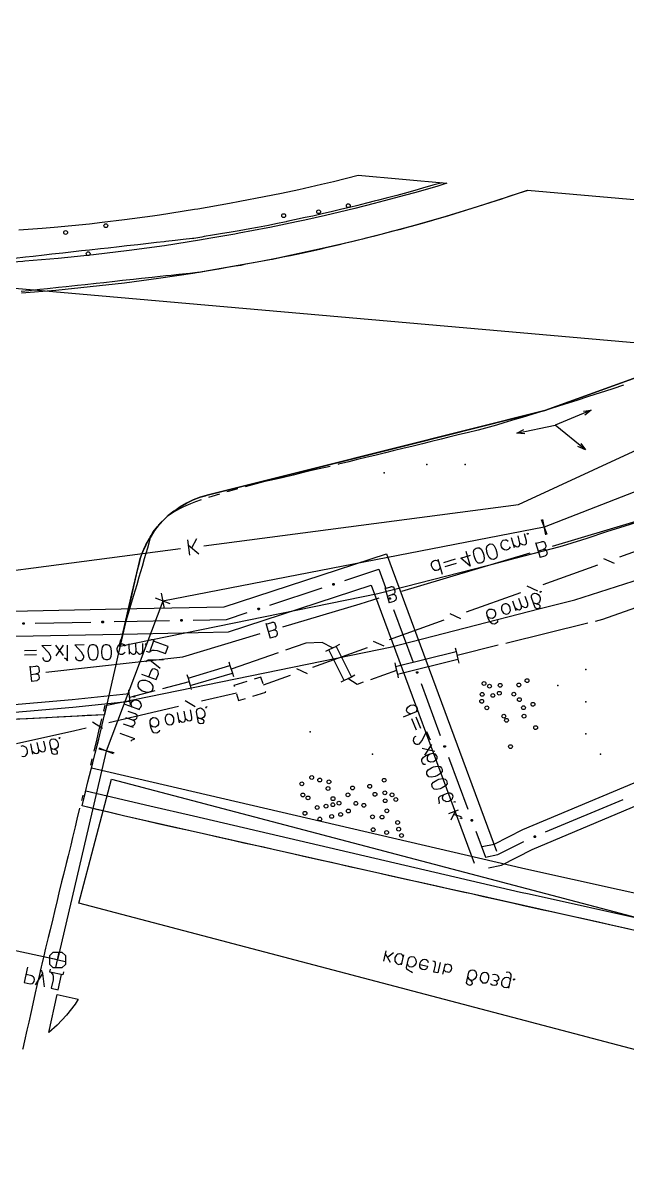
# Model space of a CAD drawing. Header units: metres. Extents: x 120 to 577, y 4 to 268.
# Drawn here: x 439.7 to 503.4, y 133.8 to 253.2 of the extents above; entities that cross this region are included whole.
import ezdxf

# ---------------------------------------------------------------- set-up
doc = ezdxf.new("R2010")
doc.units = ezdxf.units.M
for name, color, linetype in [('BOUNDARY', 7, 'Continuous'), ('BUILDING', 7, 'Continuous'), ('CURB', 7, 'Continuous'), ('ELECTR_CABLE', 7, 'Continuous'), ('ELECTR_CABLE_COMM', 7, 'Continuous'), ('GRASS', 7, 'Continuous'), ('HEAT', 7, 'Continuous'), ('LOUNGER', 7, 'Continuous'), ('OVERHEAD_POWER_LINE', 7, 'Continuous'), ('ROAD', 7, 'Continuous'), ('SEWER', 7, 'Continuous'), ('WATER_PIPELINE', 7, 'Continuous')]:
    doc.layers.add(name, color=color, linetype=linetype)

# ---------------------------------------------------------------- blocks, each defined once
blk = doc.blocks.new('ТОПОЛЬ')
blk.add_circle((0, 0), 0.2)
blk = doc.blocks.new('ЛИПА')
blk.add_circle((0, 0), 0.2)
blk = doc.blocks.new('ЯБЛОНЯ')
blk.add_circle((0, 0), 0.2)
blk = doc.blocks.new('ЗЛАКИ_ОРНАМЕНТАЛЬНЫЕ')
blk.add_circle((0, 0), 0.2)

msp = doc.modelspace()

# ---------------------------------------------------------------- linework, layer by layer
at = {"layer": 'BOUNDARY'}
for points in [[(120.75, 253.2), (560.03, 214.6)], [(503.55, 157.74), (501.51, 158.21), (500.49, 158.44), (498.45, 158.89), (497.42, 159.12), (495.38, 159.57), (494.35, 159.8), (492.3, 160.25), (491.29, 160.48), (489.23, 160.93), (488.22, 161.16), (486.96, 161.46), (484.5, 162), (483.48, 162.23), (481.42, 162.68), (480.41, 162.92), (478.36, 163.38), (477.33, 163.61), (475.29, 164.06), (474.28, 164.29), (472.23, 164.76), (471.2, 164.99), (469.16, 165.44), (468.13, 165.67), (466.09, 166.14), (465.07, 166.37), (463.03, 166.82), (462, 167.05), (459.96, 167.5), (458.94, 167.75), (456.88, 168.2), (455.87, 168.43), (453.83, 168.88), (452.8, 169.11), (450.35, 169.67), (448.69, 170.09), (447.66, 170.33), (446, 170.75), (446.37, 172.22), (446.61, 173.25), (447.12, 175.27), (447.38, 176.29), (447.75, 177.77), (448.36, 180.32), (446.53, 180.23), (445.48, 180.18), (443.38, 180.06), (442.33, 180.01), (440.26, 179.9), (439.21, 179.85)]]:
    msp.add_lwpolyline(points, dxfattribs=at)
at = {"layer": 'BUILDING'}
for points in [[(546.71, 133.83), (445.64, 160.48), (449.09, 173.54), (550.15, 146.89)], [(445.59, 150.37), (445.26, 149.85), (444.36, 148.69), (443.36, 147.63), (442.5, 146.88), (443.38, 150.86)]]:
    msp.add_lwpolyline(points, close=True, dxfattribs=at)
at = {"layer": 'CURB'}
for points in [[(483.85, 236.35), (483.73, 236.31), (482.92, 236.09), (481.81, 235.77), (481.02, 235.54), (479.9, 235.23), (479.12, 235.02), (477.98, 234.72), (477.19, 234.51), (476.72, 234.39), (476.06, 234.22), (475.27, 234.02), (475.03, 233.95), (474.14, 233.75), (473.34, 233.55), (472.22, 233.29), (471.41, 233.1), (470.7, 232.94), (470.28, 232.84), (469.48, 232.68), (468.34, 232.44), (467.54, 232.26), (467.48, 232.24), (466.4, 232.02), (465.6, 231.86), (464.45, 231.65), (463.64, 231.49), (462.51, 231.28), (461.69, 231.14), (460.55, 230.95), (459.73, 230.81), (458.86, 230.67), (458.59, 230.62), (457.77, 230.48), (457.62, 230.46), (456.62, 230.36), (455.8, 230.25), (454.82, 230.15), (454.65, 230.13), (453.84, 230.04), (452.69, 229.9), (451.87, 229.82), (450.72, 229.69), (449.9, 229.61), (448.74, 229.47), (447.92, 229.38), (446.77, 229.26), (445.95, 229.17), (444.8, 229.03), (443.98, 228.94), (442.82, 228.82), (442, 228.72), (440.85, 228.59), (440.03, 228.51), (438.88, 228.38)], [(439.58, 224.93), (440.4, 225.01), (441.55, 225.13), (442.37, 225.22), (443.52, 225.34), (444.34, 225.43), (445.5, 225.55), (446.32, 225.64), (447.47, 225.76), (448.29, 225.85), (449.44, 225.99), (450.26, 226.08), (451.42, 226.2), (452.24, 226.29), (453.39, 226.41), (454.21, 226.5), (454.82, 226.57), (455.36, 226.62), (456.18, 226.71), (457.34, 226.83), (458.16, 226.92), (458.33, 226.93), (459.31, 227.11), (460.13, 227.25), (460.38, 227.28), (461.27, 227.44), (462.09, 227.58), (462.75, 227.68), (463.22, 227.79), (464.04, 227.93), (465.18, 228.16), (465.98, 228.31), (466.02, 228.31), (467.13, 228.54), (467.94, 228.7), (469.07, 228.94), (469.88, 229.12), (471.01, 229.36), (471.82, 229.55), (472.95, 229.82), (473.75, 230.01), (474.89, 230.29), (475.68, 230.46), (475.9, 230.53), (476.81, 230.76), (477.61, 230.97), (477.7, 231), (478.73, 231.27), (479.54, 231.47), (480.25, 231.67), (480.65, 231.77), (481.44, 232), (482.56, 232.31), (483.36, 232.54), (484.48, 232.87), (485.26, 233.12), (486.36, 233.45), (487.15, 233.69), (488.27, 234.04), (489.05, 234.29), (490.15, 234.65), (490.94, 234.92), (492.04, 235.28), (492.83, 235.54), (492.87, 235.56)], [(502.97, 215.02), (501.86, 214.66), (501.07, 214.41), (499.95, 214.04), (499.17, 213.8), (498.05, 213.43), (497.26, 213.17), (496.13, 212.82), (495.34, 212.56), (494.69, 212.35), (494.69, 212.35), (494.22, 212.21), (493.44, 211.98), (492.3, 211.63), (491.52, 211.41), (490.38, 211.08), (489.59, 210.83), (488.46, 210.5), (487.66, 210.29), (486.52, 210.01), (485.72, 209.82), (484.6, 209.54), (484.6, 209.54), (484.58, 209.54), (483.78, 209.35), (482.63, 209.07), (481.82, 208.86), (480.69, 208.58), (479.88, 208.39), (478.73, 208.11), (477.93, 207.91), (476.79, 207.63), (475.99, 207.44), (474.84, 207.16), (474.05, 206.95), (472.99, 206.71)], [(472.99, 206.71), (472.9, 206.67)], [(472.1, 206.48), (470.94, 206.22), (470.14, 206.03), (469, 205.77), (468.2, 205.57), (467.05, 205.29), (466.24, 205.1), (465.09, 204.84), (464.31, 204.63), (463.92, 204.53), (463.92, 204.53), (463.17, 204.33)], [(458.54, 202.94), (457.93, 202.73), (457.93, 202.73), (457.42, 202.54), (456.67, 202.22), (456.24, 202.01), (456.24, 202.01), (455.63, 201.66), (454.96, 201.19), (454.77, 201.03), (454.77, 201.03), (454.16, 200.42), (454.16, 200.42), (454.11, 200.37), (453.63, 199.71), (453.18, 198.94), (453.18, 198.94), (453.09, 198.66), (452.87, 197.87), (452.53, 196.74), (452.31, 195.95), (451.98, 194.82), (451.75, 194.01), (451.42, 192.89), (451.17, 192.09), (450.84, 190.97), (450.61, 190.17), (450.28, 189.03)], [(459.66, 203.32), (459.31, 203.2)], [(460.45, 203.55), (459.66, 203.32)], [(461.37, 203.83), (461.23, 203.79)], [(462.23, 204.07), (461.37, 203.83)], [(462.37, 204.11), (462.23, 204.07)], [(450.05, 188.25), (449.9, 187.69)], [(448.4, 181.33), (448.24, 180.69)], [(448.05, 179.88), (447.73, 178.59), (447.54, 177.79), (447.22, 176.48)], [(447.03, 175.67), (446.88, 175.03)], [(446.07, 171.85), (445.93, 171.29)], [(445.74, 170.49), (445.46, 169.33), (445.27, 168.53), (444.99, 167.4), (444.8, 166.59), (444.52, 165.46), (444.33, 164.65), (444.05, 163.5), (443.85, 162.72), (443.57, 161.56), (443.38, 160.76), (443.1, 159.62), (442.91, 158.82), (442.63, 157.67), (442.44, 156.88), (442.16, 155.73), (441.97, 154.93), (441.76, 154.07), (441.71, 153.79), (441.51, 152.99), (441.25, 151.83), (441.08, 151.03), (440.82, 149.88), (440.64, 149.07), (440.38, 147.94), (440.2, 147.12), (439.94, 145.98), (439.75, 145.18), (439.73, 145.06)]]:
    msp.add_lwpolyline(points, dxfattribs=at)
at = {"layer": 'ELECTR_CABLE'}
for points in [[(504.23, 191.57), (500.74, 190.34), (500.74, 190.34), (500, 190.15)], [(499.2, 189.96), (490.57, 187.83)], [(472.34, 187.36), (471.27, 187.95), (471.27, 187.95), (469.53, 187.85), (469.53, 187.85), (467.4, 187.11)], [(472.72, 187.53), (471.97, 187.17)], [(473.09, 187.72), (472.71, 187.53)], [(472.72, 187.53), (474.33, 184.3)], [(489.77, 187.64), (485.46, 186.57)], [(466.63, 186.83), (461.69, 185.12)], [(473.58, 183.94), (471.97, 187.17), (471.97, 187.17), (471.61, 186.97)], [(478.98, 185.4), (485.35, 186.97)], [(485.25, 187.38), (485.35, 186.97), (485.35, 186.97), (485.54, 186.17), (485.54, 186.17), (485.65, 185.77)], [(457.15, 184.18), (461.56, 185.52)], [(461.44, 185.91), (461.56, 185.52), (461.56, 185.52), (461.81, 184.72), (461.81, 184.72), (461.93, 184.34)], [(478.89, 185.8), (478.98, 185.4), (478.98, 185.4), (479.19, 184.6), (479.19, 184.6), (479.27, 184.2)], [(479.19, 184.6), (485.54, 186.17)], [(457.02, 184.58), (457.15, 184.18), (457.15, 184.18), (457.37, 183.39), (457.37, 183.39), (457.49, 182.99)], [(457.37, 183.39), (461.81, 184.72)], [(474.7, 184.49), (474.33, 184.3), (474.33, 184.3), (473.58, 183.94), (473.58, 183.94), (473.21, 183.74)], [(475.59, 183.74), (474.94, 183.5), (474.94, 183.5), (473.96, 184.13)], [(479.08, 185), (476.36, 184.02)], [(451.08, 181.32), (451.05, 181.72), (451.05, 181.72), (450.96, 182.54), (450.96, 182.54), (450.91, 182.96)], [(453.67, 182.83), (451, 182.14)], [(457.27, 183.8), (454.47, 183.04)], [(450.96, 182.54), (444.95, 181.91), (444.95, 181.91), (431.12, 180.7)], [(451.05, 181.72), (445.04, 181.09), (445.04, 181.09), (431.17, 179.88)], [(477.75, 154.38), (478, 155.45)], [(478.14, 154.79), (478.75, 155.29)], [(478.45, 154.23), (477.93, 155.15)], [(479.81, 154.82), (479.71, 155), (479.71, 155), (479.59, 155.12), (479.59, 155.12), (479.38, 155.15), (479.38, 155.15), (479.22, 155.1), (479.22, 155.1), (479.13, 155.05), (479.13, 155.05), (479.05, 154.98), (479.05, 154.98), (478.92, 154.77), (478.92, 154.77), (478.91, 154.61), (478.91, 154.61), (478.92, 154.37), (478.92, 154.37), (479.03, 154.19), (479.03, 154.19), (479.15, 154.09), (479.15, 154.09), (479.34, 154.04), (479.34, 154.04), (479.5, 154.09), (479.5, 154.09), (479.67, 154.21)], [(479.62, 153.98), (479.87, 155.05)], [(480.76, 153.16), (480.64, 153.27), (480.64, 153.27), (480.3, 153.42), (480.3, 153.42), (480.18, 153.53), (480.18, 153.53), (480.15, 153.7), (480.15, 153.7), (480.34, 154.63), (480.34, 154.63), (480.44, 154.77), (480.44, 154.77), (480.53, 154.82), (480.53, 154.82), (480.69, 154.87), (480.69, 154.87), (480.9, 154.82), (480.9, 154.82), (481.02, 154.72), (481.02, 154.72), (481.12, 154.52), (481.12, 154.52), (481.14, 154.28), (481.14, 154.28), (481.11, 154.14), (481.11, 154.14), (480.98, 153.91), (480.98, 153.91), (480.9, 153.86), (480.9, 153.86), (480.81, 153.79), (480.81, 153.79), (480.67, 153.76), (480.67, 153.76), (480.46, 153.79), (480.46, 153.79), (480.34, 153.9), (480.34, 153.9), (480.23, 154.09)], [(481.53, 154.04), (482.35, 153.86), (482.35, 153.86), (482.31, 153.7), (482.31, 153.7), (482.22, 153.56), (482.22, 153.56), (482.14, 153.51), (482.14, 153.51), (481.98, 153.46), (481.98, 153.46), (481.77, 153.51), (481.77, 153.51), (481.65, 153.62), (481.65, 153.62), (481.54, 153.79), (481.54, 153.79), (481.53, 154.04), (481.53, 154.04), (481.56, 154.19), (481.56, 154.19), (481.68, 154.42), (481.68, 154.42), (481.84, 154.54), (481.84, 154.54), (482, 154.58), (482, 154.58), (482.21, 154.54), (482.21, 154.54), (482.33, 154.44), (482.33, 154.44), (482.43, 154.24)], [(483.66, 154.23), (483.43, 153.14), (483.43, 153.14), (483.01, 153.23), (483.01, 153.23), (483.19, 154), (483.19, 154), (483.17, 154.24), (483.17, 154.24), (483.05, 154.35), (483.05, 154.35), (482.91, 154.38)], [(483.97, 153.02), (484.22, 154.1)], [(484.08, 153.48), (484.13, 153.39), (484.13, 153.39), (484.25, 153.28), (484.25, 153.28), (484.46, 153.25), (484.46, 153.25), (484.53, 153.23), (484.53, 153.23), (484.69, 153.27), (484.69, 153.27), (484.77, 153.34), (484.77, 153.34), (484.88, 153.48), (484.88, 153.48), (484.91, 153.63), (484.91, 153.63), (484.88, 153.79), (484.88, 153.79), (484.83, 153.88), (484.83, 153.88), (484.7, 154), (484.7, 154), (484.43, 154.05), (484.43, 154.05), (484.27, 154), (484.27, 154), (484.18, 153.95)], [(486.59, 152.69), (486.7, 152.52), (486.7, 152.52), (486.82, 152.41), (486.82, 152.41), (486.99, 152.2), (486.99, 152.2), (487.03, 152.04), (487.03, 152.04), (486.92, 151.9), (486.92, 151.9), (486.84, 151.83), (486.84, 151.83), (486.63, 151.89), (486.63, 151.89), (486.5, 151.99), (486.5, 151.99), (486.45, 152.08), (486.45, 152.08), (486.7, 153.23), (486.7, 153.23), (486.8, 153.37), (486.8, 153.37), (486.89, 153.44), (486.89, 153.44), (487.05, 153.48), (487.05, 153.48), (487.25, 153.44), (487.25, 153.44), (487.38, 153.32), (487.38, 153.32), (487.48, 153.14), (487.48, 153.14), (487.5, 152.9), (487.5, 152.9), (487.46, 152.74), (487.46, 152.74), (487.34, 152.53), (487.34, 152.53), (487.17, 152.41), (487.17, 152.41), (487.03, 152.36), (487.03, 152.36), (486.82, 152.41)], [(488.13, 152.11), (488.34, 152.08), (488.34, 152.08), (488.49, 152.11), (488.49, 152.11), (488.65, 152.24), (488.65, 152.24), (488.77, 152.46), (488.77, 152.46), (488.81, 152.6), (488.81, 152.6), (488.79, 152.86), (488.79, 152.86), (488.69, 153.04), (488.69, 153.04), (488.56, 153.14), (488.56, 153.14), (488.35, 153.2), (488.35, 153.2), (488.2, 153.14), (488.2, 153.14), (488.04, 153.02), (488.04, 153.02), (487.92, 152.81), (487.92, 152.81), (487.88, 152.66), (487.88, 152.66), (487.9, 152.41), (487.9, 152.41), (488.01, 152.22), (488.01, 152.22), (488.13, 152.11)], [(489.54, 152.29), (489.7, 152.34), (489.7, 152.34), (489.79, 152.39), (489.79, 152.39), (489.87, 152.53), (489.87, 152.53), (489.84, 152.71), (489.84, 152.71), (489.79, 152.8), (489.79, 152.8), (489.66, 152.9), (489.66, 152.9), (489.4, 152.97), (489.4, 152.97), (489.18, 152.93)], [(490.89, 151.52), (491.15, 152.74), (491.15, 152.74), (491.13, 152.99), (491.13, 152.99), (491.08, 153.07), (491.08, 153.07), (490.96, 153.18), (490.96, 153.18), (490.77, 153.23), (490.77, 153.23), (490.61, 153.18)], [(488.97, 152.01), (489.16, 151.89), (489.16, 151.89), (489.37, 151.85), (489.37, 151.85), (489.59, 151.87), (489.59, 151.87), (489.7, 152.01), (489.7, 152.01), (489.66, 152.18), (489.66, 152.18), (489.54, 152.29), (489.54, 152.29), (489.33, 152.34)], [(490.94, 151.75), (490.85, 151.68), (490.85, 151.68), (490.77, 151.62), (490.77, 151.62), (490.61, 151.57), (490.61, 151.57), (490.4, 151.62), (490.4, 151.62), (490.28, 151.73), (490.28, 151.73), (490.17, 151.9), (490.17, 151.9), (490.15, 152.15), (490.15, 152.15), (490.19, 152.31), (490.19, 152.31), (490.31, 152.53), (490.31, 152.53), (490.49, 152.66), (490.49, 152.66), (490.64, 152.69), (490.64, 152.69), (490.85, 152.66), (490.85, 152.66), (490.97, 152.55), (490.97, 152.55), (491.08, 152.36)], [(491.43, 152.36), (491.38, 152.45), (491.38, 152.45), (491.46, 152.52), (491.46, 152.52), (491.52, 152.43)]]:
    msp.add_lwpolyline(points, dxfattribs=at)
at = {"layer": 'ELECTR_CABLE_COMM'}
for points in [[(522.88, 211.09), (494.62, 200.07)], [(494.92, 199.3), (494.33, 200.84)], [(494.78, 199.27), (494.47, 200.89)], [(494.62, 200.07), (454.51, 192.3)], [(502.59, 196.95), (508.33, 199.01)], [(494.5, 194.05), (500.25, 196.11)], [(500.86, 196.79), (501.98, 196.27)], [(492.79, 193.89), (493.91, 193.37)], [(454.51, 192.3), (448.55, 176.49)], [(455.28, 192.02), (453.72, 192.6)], [(454.67, 191.5), (454.35, 193.12)], [(486.43, 191.15), (492.18, 193.21)], [(491.67, 191.27), (491.31, 192.3)], [(491.57, 191.57), (491.85, 191.41), (491.85, 191.41), (492.01, 191.39), (492.01, 191.39), (492.14, 191.43), (492.14, 191.43), (492.25, 191.55), (492.25, 191.55), (492.23, 191.79), (492.23, 191.79), (491.97, 192.55)], [(492.23, 191.79), (492.51, 191.65), (492.51, 191.65), (492.67, 191.62), (492.67, 191.62), (492.81, 191.67), (492.81, 191.67), (492.91, 191.79), (492.91, 191.79), (492.9, 192.04), (492.9, 192.04), (492.63, 192.77)], [(493.45, 192.16), (493.65, 192.06), (493.65, 192.06), (493.8, 192.02), (493.8, 192.02), (494.07, 191.95), (494.07, 191.95), (494.17, 191.83), (494.17, 191.83), (494.17, 191.65), (494.17, 191.65), (494.12, 191.55), (494.12, 191.55), (493.93, 191.48), (493.93, 191.48), (493.77, 191.51), (493.77, 191.51), (493.66, 191.57), (493.66, 191.57), (493.28, 192.67), (493.28, 192.67), (493.3, 192.84), (493.3, 192.84), (493.33, 192.95), (493.33, 192.95), (493.44, 193.07), (493.44, 193.07), (493.65, 193.14), (493.65, 193.14), (493.8, 193.1), (493.8, 193.1), (493.98, 193), (493.98, 193), (494.14, 192.81), (494.14, 192.81), (494.19, 192.65), (494.19, 192.65), (494.19, 192.41), (494.19, 192.41), (494.12, 192.21), (494.12, 192.21), (494.01, 192.09), (494.01, 192.09), (493.8, 192.02)], [(494.29, 193.19), (494.21, 193.24), (494.21, 193.24), (494.24, 193.35), (494.24, 193.35), (494.33, 193.3)], [(489.72, 190.24), (489.7, 190.07), (489.7, 190.07), (489.53, 189.93), (489.53, 189.93), (489.39, 189.87), (489.39, 189.87), (489.16, 189.89), (489.16, 189.89), (488.95, 190.07), (488.95, 190.07), (488.76, 190.4), (488.76, 190.4), (488.62, 190.78), (488.62, 190.78), (488.58, 191.1), (488.58, 191.1), (488.67, 191.29), (488.67, 191.29), (488.84, 191.43), (488.84, 191.43), (488.9, 191.46), (488.9, 191.46), (489.12, 191.46), (489.12, 191.46), (489.32, 191.36), (489.32, 191.36), (489.46, 191.15), (489.46, 191.15), (489.49, 191.08), (489.49, 191.08), (489.51, 190.83), (489.51, 190.83), (489.42, 190.64), (489.42, 190.64), (489.25, 190.5), (489.25, 190.5), (489.18, 190.47), (489.18, 190.47), (488.95, 190.48), (488.95, 190.48), (488.77, 190.57), (488.77, 190.57), (488.62, 190.78)], [(490.68, 190.92), (490.87, 190.99), (490.87, 190.99), (490.97, 191.11), (490.97, 191.11), (491.06, 191.31), (491.06, 191.31), (491.04, 191.55), (491.04, 191.55), (490.99, 191.71), (490.99, 191.71), (490.85, 191.9), (490.85, 191.9), (490.66, 192), (490.66, 192), (490.5, 192.02), (490.5, 192.02), (490.31, 191.95), (490.31, 191.95), (490.19, 191.83), (490.19, 191.83), (490.12, 191.64), (490.12, 191.64), (490.14, 191.39), (490.14, 191.39), (490.19, 191.24), (490.19, 191.24), (490.33, 191.04), (490.33, 191.04), (490.5, 190.94), (490.5, 190.94), (490.68, 190.92)], [(478.35, 188.25), (484.09, 190.31)], [(484.7, 190.99), (485.82, 190.47)], [(453.25, 188.3), (453.55, 188.2), (453.55, 188.2), (453.08, 186.87), (453.08, 186.87), (452.78, 186.97)], [(453.13, 186.99), (453.41, 187.11), (453.41, 187.11), (453.58, 187.13), (453.58, 187.13), (453.91, 187.1), (453.91, 187.1), (454.79, 186.76), (454.79, 186.76), (455.07, 187.5), (455.07, 187.5), (453.51, 188.06)], [(476.64, 188.09), (477.75, 187.57)], [(470.28, 185.35), (476.02, 187.41)], [(452.25, 184.6), (453.81, 184.04), (453.81, 184.04), (454.04, 184.63), (454.04, 184.63), (454.02, 184.86), (454.02, 184.86), (453.98, 184.97), (453.98, 184.97), (453.84, 185.07), (453.84, 185.07), (453.63, 185.16), (453.63, 185.16), (453.46, 185.14), (453.46, 185.14), (453.36, 185.11), (453.36, 185.11), (453.22, 184.93), (453.22, 184.93), (453.01, 184.34)], [(454.56, 186.1), (453.13, 186.08), (453.13, 186.08), (452.95, 186.08), (452.95, 186.08), (452.87, 186.03), (452.87, 186.03), (452.74, 185.93), (452.74, 185.93), (452.71, 185.86)], [(454.23, 185.18), (453.13, 186.08)], [(468.55, 185.19), (469.67, 184.67)], [(453.41, 182.9), (453.49, 183.17), (453.49, 183.17), (453.48, 183.34), (453.48, 183.34), (453.37, 183.52), (453.37, 183.52), (453.25, 183.64), (453.25, 183.64), (453.06, 183.8), (453.06, 183.8), (452.69, 183.92), (452.69, 183.92), (452.43, 183.94), (452.43, 183.94), (452.27, 183.92), (452.27, 183.92), (452.06, 183.85), (452.06, 183.85), (451.94, 183.73), (451.94, 183.73), (451.85, 183.46), (451.85, 183.46), (451.87, 183.31), (451.87, 183.31), (451.98, 183.11), (451.98, 183.11), (452.1, 183.01), (452.1, 183.01), (452.31, 182.85), (452.31, 182.85), (452.67, 182.73), (452.67, 182.73), (452.92, 182.71), (452.92, 182.71), (453.09, 182.73), (453.09, 182.73), (453.29, 182.8), (453.29, 182.8), (453.41, 182.9)], [(464.81, 184.28), (464.11, 184.06)], [(465.04, 183.57), (464.81, 184.28)], [(465.07, 183.48), (467.94, 184.51)], [(458.56, 181.79), (462.23, 182.64)], [(463.33, 183.81), (461.98, 183.39), (461.98, 183.39), (462.02, 183.31)], [(463.97, 182.29), (465.32, 182.71), (465.32, 182.71), (465.28, 182.78)], [(451.85, 180.91), (452.05, 181), (452.05, 181), (452.17, 181.11), (452.17, 181.11), (452.24, 181.3), (452.24, 181.3), (452.22, 181.46), (452.22, 181.46), (452.12, 181.65), (452.12, 181.65), (451.92, 181.79), (451.92, 181.79), (451.77, 181.84), (451.77, 181.84), (451.52, 181.86), (451.52, 181.86), (451.33, 181.77), (451.33, 181.77), (451.21, 181.66), (451.21, 181.66), (451.14, 181.47), (451.14, 181.47), (451.15, 181.32), (451.15, 181.32), (451.26, 181.12)], [(451.57, 182.22), (451.47, 182.17), (451.47, 182.17), (451.42, 182.28), (451.42, 182.28), (451.52, 182.31)], [(456.83, 181.84), (457.88, 181.18)], [(462.26, 182.52), (462.47, 181.82), (462.47, 181.82), (463.19, 182.03)], [(448.83, 179.52), (456.15, 181.23)], [(452.08, 180.83), (450.53, 181.39)], [(451.35, 179.74), (451.64, 179.87), (451.64, 179.87), (451.77, 179.97), (451.77, 179.97), (451.8, 180.09), (451.8, 180.09), (451.78, 180.27), (451.78, 180.27), (451.59, 180.41), (451.59, 180.41), (450.84, 180.67)], [(455.21, 179.25), (455.42, 179.29), (455.42, 179.29), (455.54, 179.39), (455.54, 179.39), (455.64, 179.59), (455.64, 179.59), (455.66, 179.83), (455.66, 179.83), (455.64, 179.99), (455.64, 179.99), (455.52, 180.2), (455.52, 180.2), (455.35, 180.32), (455.35, 180.32), (455.19, 180.37), (455.19, 180.37), (455, 180.34), (455, 180.34), (454.86, 180.23), (454.86, 180.23), (454.75, 180.04), (454.75, 180.04), (454.73, 179.8), (454.73, 179.8), (454.77, 179.64), (454.77, 179.64), (454.89, 179.43), (454.89, 179.43), (455.05, 179.31), (455.05, 179.31), (455.21, 179.25)], [(456.25, 179.46), (456.03, 180.55)], [(456.18, 179.78), (456.45, 179.59), (456.45, 179.59), (456.6, 179.53), (456.6, 179.53), (456.73, 179.57), (456.73, 179.57), (456.85, 179.67), (456.85, 179.67), (456.88, 179.92), (456.88, 179.92), (456.73, 180.69)], [(456.88, 179.92), (457.13, 179.73), (457.13, 179.73), (457.28, 179.67), (457.28, 179.67), (457.42, 179.71), (457.42, 179.71), (457.55, 179.81), (457.55, 179.81), (457.56, 180.06), (457.56, 180.06), (457.41, 180.83)], [(458.14, 180.09), (458.32, 179.97), (458.32, 179.97), (458.47, 179.92), (458.47, 179.92), (458.7, 179.81), (458.7, 179.81), (458.8, 179.67), (458.8, 179.67), (458.77, 179.5), (458.77, 179.5), (458.72, 179.41), (458.72, 179.41), (458.51, 179.36), (458.51, 179.36), (458.35, 179.41), (458.35, 179.41), (458.26, 179.48), (458.26, 179.48), (458.04, 180.63), (458.04, 180.63), (458.07, 180.81), (458.07, 180.81), (458.12, 180.9), (458.12, 180.9), (458.25, 181), (458.25, 181), (458.45, 181.04), (458.45, 181.04), (458.61, 181), (458.61, 181), (458.77, 180.86), (458.77, 180.86), (458.89, 180.65), (458.89, 180.65), (458.93, 180.49), (458.93, 180.49), (458.91, 180.25), (458.91, 180.25), (458.8, 180.08), (458.8, 180.08), (458.68, 179.97), (458.68, 179.97), (458.47, 179.92)], [(459.1, 181.02), (459.01, 181.07), (459.01, 181.07), (459.08, 181.18), (459.08, 181.18), (459.15, 181.11)], [(447.1, 179.57), (448.15, 178.92)], [(451.4, 178.97), (450.37, 179.34)], [(451.1, 179.08), (451.4, 179.2), (451.4, 179.2), (451.52, 179.31), (451.52, 179.31), (451.57, 179.43), (451.57, 179.43), (451.54, 179.6), (451.54, 179.6), (451.35, 179.74), (451.35, 179.74), (450.61, 180.01)], [(454.16, 178.71), (454.12, 178.56), (454.12, 178.56), (453.93, 178.43), (453.93, 178.43), (453.79, 178.4), (453.79, 178.4), (453.56, 178.43), (453.56, 178.43), (453.39, 178.64), (453.39, 178.64), (453.23, 179.01), (453.23, 179.01), (453.16, 179.39), (453.16, 179.39), (453.16, 179.71), (453.16, 179.71), (453.27, 179.9), (453.27, 179.9), (453.46, 180.02), (453.46, 180.02), (453.53, 180.02), (453.53, 180.02), (453.76, 179.99), (453.76, 179.99), (453.93, 179.87), (453.93, 179.87), (454.04, 179.66), (454.04, 179.66), (454.05, 179.57), (454.05, 179.57), (454.04, 179.32), (454.04, 179.32), (453.93, 179.15), (453.93, 179.15), (453.74, 179.03), (453.74, 179.03), (453.67, 179.01), (453.67, 179.01), (453.44, 179.04), (453.44, 179.04), (453.27, 179.17), (453.27, 179.17), (453.16, 179.39)], [(439.1, 177.3), (445.22, 178.68), (445.22, 178.68), (446.42, 178.96)], [(443.66, 177.79), (443.57, 177.86), (443.57, 177.86), (443.63, 177.94), (443.63, 177.94), (443.71, 177.89)], [(451.14, 177.56), (451.26, 177.67), (451.26, 177.67), (451.56, 177.79), (451.56, 177.79), (450, 178.35)], [(439.8, 175.92), (440.01, 175.97), (440.01, 175.97), (440.13, 176.08), (440.13, 176.08), (440.24, 176.27), (440.24, 176.27), (440.26, 176.51), (440.26, 176.51), (440.22, 176.67), (440.22, 176.67), (440.1, 176.88), (440.1, 176.88), (439.92, 177), (439.92, 177), (439.77, 177.05), (439.77, 177.05), (439.56, 177)], [(440.83, 176.16), (440.59, 177.25)], [(440.76, 176.48), (441.02, 176.29), (441.02, 176.29), (441.18, 176.25), (441.18, 176.25), (441.32, 176.29), (441.32, 176.29), (441.44, 176.39), (441.44, 176.39), (441.46, 176.63), (441.46, 176.63), (441.29, 177.4)], [(441.46, 176.63), (441.72, 176.46), (441.72, 176.46), (441.88, 176.41), (441.88, 176.41), (442, 176.44), (442, 176.44), (442.13, 176.55), (442.13, 176.55), (442.14, 176.79), (442.14, 176.79), (441.97, 177.56)], [(442.72, 176.84), (442.89, 176.72), (442.89, 176.72), (443.05, 176.69), (443.05, 176.69), (443.3, 176.58), (443.3, 176.58), (443.38, 176.44), (443.38, 176.44), (443.37, 176.27), (443.37, 176.27), (443.31, 176.18), (443.31, 176.18), (443.1, 176.13), (443.1, 176.13), (442.95, 176.18), (442.95, 176.18), (442.86, 176.23), (442.86, 176.23), (442.6, 177.39), (442.6, 177.39), (442.63, 177.54), (442.63, 177.54), (442.67, 177.65), (442.67, 177.65), (442.79, 177.75), (442.79, 177.75), (443, 177.8), (443, 177.8), (443.16, 177.75), (443.16, 177.75), (443.33, 177.63), (443.33, 177.63), (443.45, 177.42), (443.45, 177.42), (443.49, 177.26), (443.49, 177.26), (443.47, 177.02), (443.47, 177.02), (443.37, 176.84), (443.37, 176.84), (443.24, 176.72), (443.24, 176.72), (443.05, 176.69)], [(449.36, 176.32), (447.75, 176.69)], [(449.32, 176.22), (447.78, 176.79)], [(439.65, 175.97), (439.8, 175.92)], [(448.55, 176.49), (446.16, 166.23), (446.16, 166.23), (443.42, 154.51)], [(443.42, 154.51), (426.21, 158.21)], [(444.26, 154.5), (444.26, 154.04), (443.88, 153.67), (443.43, 153.67), (443.43, 153.67), (442.97, 153.67), (442.6, 154.04), (442.6, 154.5), (442.6, 154.5), (442.6, 154.96), (442.97, 155.33), (443.43, 155.33), (443.43, 155.33), (443.88, 155.33), (444.26, 154.96), (444.26, 154.5)], [(443.24, 153.7), (443.59, 155.31)], [(444.22, 154.31), (442.61, 154.68)], [(440.26, 153.74), (439.91, 152.13), (439.91, 152.13), (440.54, 151.99), (440.54, 151.99), (440.76, 152.03), (440.76, 152.03), (440.85, 152.08), (440.85, 152.08), (440.96, 152.22), (440.96, 152.22), (440.99, 152.45), (440.99, 152.45), (440.96, 152.62), (440.96, 152.62), (440.9, 152.71), (440.9, 152.71), (440.71, 152.83), (440.71, 152.83), (440.1, 152.97)], [(441.09, 151.87), (441.86, 153.07)], [(442.06, 151.66), (441.86, 153.07), (441.86, 153.07), (441.81, 153.25), (441.81, 153.25), (441.76, 153.34), (441.76, 153.34), (441.64, 153.44), (441.64, 153.44), (441.58, 153.46)], [(444.06, 153.25), (443.99, 152.93), (443.99, 152.93), (442.61, 153.23), (442.61, 153.23), (442.68, 153.55)], [(442.75, 153.2), (442.91, 152.93), (442.91, 152.93), (442.95, 152.76), (442.95, 152.76), (442.95, 152.43), (442.95, 152.43), (442.75, 151.52), (442.75, 151.52), (443.5, 151.35), (443.5, 151.35), (443.85, 152.97)]]:
    msp.add_lwpolyline(points, dxfattribs=at)
at = {"layer": 'GRASS'}
for points in [[(439.35, 231.37), (441.81, 231.56), (443.07, 231.67), (446.77, 232.03), (448.1, 232.19), (450.47, 232.47), (453.41, 232.87), (454.16, 232.98), (457.84, 233.55), (458.19, 233.61), (461.51, 234.18), (462.59, 234.39), (465.16, 234.88), (466.98, 235.26), (468.81, 235.65), (471.2, 236.21), (472.44, 236.49), (475.04, 237.13), (484.39, 236.31), (484.18, 236.24), (483.31, 235.96), (480.98, 235.3), (480.02, 235.04), (477.77, 234.43), (476.72, 234.15), (474.7, 233.64), (473.09, 233.26), (471.61, 232.91), (469.42, 232.42), (468.57, 232.23), (465.76, 231.65), (465.55, 231.6), (462.52, 231.02), (462.07, 230.93), (459.54, 230.5), (458.37, 230.29), (454.67, 229.71), (450.94, 229.2), (447.21, 228.77), (443.49, 228.38), (439.99, 228.09), (439.75, 228.07), (435.99, 227.82)], [(504.89, 200.75), (503.1, 200.18), (501.16, 199.57), (499.11, 198.9), (496.97, 198.22), (496.27, 197.99), (494.36, 197.51), (491.53, 196.77), (488.62, 196.02), (477.12, 193.05), (449.98, 187.5), (451.24, 193.05), (451.92, 196.02), (452.12, 196.77), (452.38, 197.51), (452.6, 197.99), (452.69, 198.22), (453.08, 198.9), (453.49, 199.57), (453.97, 200.18), (454.49, 200.75), (455.07, 201.3), (455.66, 201.78), (456.31, 202.22), (456.99, 202.61), (457.69, 202.94), (458.42, 203.22), (458.98, 203.39), (459.17, 203.44), (480.65, 208.82), (494.69, 212.35), (508.58, 217.38)], [(551.28, 151.07), (492.69, 164.06), (446.98, 174.71), (447.68, 177.53), (447.75, 177.77), (448.36, 180.32), (448.59, 181.32), (477.23, 187.18), (478.43, 187.43), (494.19, 191.5), (497.86, 192.44), (513.63, 197.47)]]:
    msp.add_lwpolyline(points, dxfattribs=at)
msp.add_lwpolyline([(446.39, 172.3), (453.11, 170.75), (457.72, 169.67), (492.14, 161.65), (493.04, 161.46), (518.22, 155.87), (552.45, 148.27), (553.03, 148.15), (553.74, 146.94), (546.97, 148.15), (546.27, 148.27), (511.98, 155.87), (486.96, 161.46), (486.07, 161.65), (450.35, 169.67), (446, 170.75)], close=True, dxfattribs=at)
at = {"layer": 'HEAT'}
for points in [[(330.07, 206.26), (383.95, 191.64), (383.95, 191.64), (419.96, 191.11), (419.96, 191.11), (435.3, 191.17), (435.3, 191.17), (451.77, 191.5), (451.77, 191.5), (460.95, 191.69), (460.95, 191.69), (478.03, 197.28), (478.03, 197.28), (489.61, 165.95)], [(329.44, 203.69), (383.58, 189), (383.58, 189), (419.96, 188.48), (419.96, 188.48), (435.33, 188.53), (435.33, 188.53), (451.82, 188.86), (451.82, 188.86), (461.41, 189.05), (461.41, 189.05), (476.43, 193.98), (476.43, 193.98), (487.25, 164.71)], [(473.63, 194.45), (477.23, 195.64), (477.23, 195.64), (477.93, 193.73)], [(465.74, 191.86), (471.27, 193.68)], [(472.53, 194.06), (472.53, 194.01), (472.5, 193.98), (472.45, 193.98), (472.45, 193.98), (472.41, 193.98), (472.37, 194.01), (472.37, 194.06), (472.37, 194.06), (472.37, 194.1), (472.41, 194.13), (472.45, 194.13), (472.45, 194.13), (472.5, 194.13), (472.53, 194.1), (472.53, 194.06)], [(478.45, 192.55), (478.45, 192.51), (478.42, 192.48), (478.37, 192.48), (478.37, 192.48), (478.33, 192.48), (478.3, 192.51), (478.3, 192.55), (478.3, 192.55), (478.3, 192.6), (478.33, 192.63), (478.37, 192.63), (478.37, 192.63), (478.42, 192.63), (478.45, 192.6), (478.45, 192.55)], [(457.67, 190.29), (461.18, 190.36), (461.18, 190.36), (463.38, 191.1)], [(464.65, 191.47), (464.65, 191.43), (464.62, 191.39), (464.58, 191.39), (464.58, 191.39), (464.53, 191.39), (464.5, 191.43), (464.5, 191.47), (464.5, 191.47), (464.5, 191.51), (464.53, 191.55), (464.58, 191.55), (464.58, 191.55), (464.62, 191.55), (464.65, 191.51), (464.65, 191.47)], [(478.78, 191.41), (480.81, 185.94)], [(439.92, 189.93), (439.92, 189.89), (439.89, 189.86), (439.85, 189.86), (439.85, 189.86), (439.8, 189.86), (439.77, 189.89), (439.77, 189.93), (439.77, 189.93), (439.77, 189.98), (439.8, 190.01), (439.85, 190.01), (439.85, 190.01), (439.89, 190.01), (439.92, 189.98), (439.92, 189.93)], [(441.08, 189.96), (446.91, 190.08)], [(448.24, 190.09), (448.24, 190.05), (448.2, 190.01), (448.16, 190.01), (448.16, 190.01), (448.12, 190.01), (448.08, 190.05), (448.08, 190.09), (448.08, 190.09), (448.08, 190.13), (448.12, 190.17), (448.16, 190.17), (448.16, 190.17), (448.2, 190.17), (448.24, 190.13), (448.24, 190.09)], [(449.37, 190.14), (451.78, 190.19), (451.78, 190.19), (455.21, 190.24)], [(456.53, 190.27), (456.53, 190.22), (456.5, 190.19), (456.46, 190.19), (456.46, 190.19), (456.41, 190.19), (456.38, 190.22), (456.38, 190.27), (456.38, 190.27), (456.38, 190.31), (456.41, 190.34), (456.46, 190.34), (456.46, 190.34), (456.5, 190.34), (456.53, 190.31), (456.53, 190.27)], [(441.86, 186.36), (441.86, 186.28), (441.86, 186.28), (441.93, 186.12), (441.93, 186.12), (442, 186.05), (442, 186.05), (442.14, 185.96), (442.14, 185.96), (442.44, 185.98), (442.44, 185.98), (442.58, 186.05), (442.58, 186.05), (442.65, 186.14), (442.65, 186.14), (442.7, 186.29), (442.7, 186.29), (442.7, 186.45), (442.7, 186.45), (442.63, 186.61), (442.63, 186.61), (442.49, 186.83), (442.49, 186.83), (441.76, 187.62), (441.76, 187.62), (442.75, 187.64)], [(444.05, 186.55), (443.24, 187.64)], [(443.28, 186.54), (444.03, 187.66)], [(444.12, 186.33), (444.27, 186.24), (444.27, 186.24), (444.48, 186.01), (444.48, 186.01), (444.45, 187.67)], [(445.32, 186.43), (445.32, 186.35), (445.32, 186.35), (445.39, 186.19), (445.39, 186.19), (445.48, 186.12), (445.48, 186.12), (445.62, 186.03), (445.62, 186.03), (445.9, 186.05), (445.9, 186.05), (446.04, 186.12), (446.04, 186.12), (446.11, 186.21), (446.11, 186.21), (446.18, 186.36), (446.18, 186.36), (446.18, 186.52), (446.18, 186.52), (446.09, 186.68), (446.09, 186.68), (445.95, 186.9), (445.95, 186.9), (445.23, 187.69), (445.23, 187.69), (446.21, 187.71)], [(447.1, 186.07), (446.89, 186.14), (446.89, 186.14), (446.74, 186.38), (446.74, 186.38), (446.67, 186.76), (446.67, 186.76), (446.65, 187.01), (446.65, 187.01), (446.72, 187.39), (446.72, 187.39), (446.86, 187.64), (446.86, 187.64), (447.07, 187.72), (447.07, 187.72), (447.21, 187.72), (447.21, 187.72), (447.42, 187.66), (447.42, 187.66), (447.57, 187.41), (447.57, 187.41), (447.64, 187.03), (447.64, 187.03), (447.64, 186.78), (447.64, 186.78), (447.59, 186.4), (447.59, 186.4), (447.45, 186.15), (447.45, 186.15), (447.24, 186.07), (447.24, 186.07), (447.1, 186.07)], [(448.52, 186.1), (448.31, 186.17), (448.31, 186.17), (448.15, 186.4), (448.15, 186.4), (448.08, 186.8), (448.08, 186.8), (448.06, 187.03), (448.06, 187.03), (448.13, 187.43), (448.13, 187.43), (448.27, 187.67), (448.27, 187.67), (448.48, 187.74), (448.48, 187.74), (448.62, 187.74), (448.62, 187.74), (448.83, 187.67), (448.83, 187.67), (448.99, 187.45), (448.99, 187.45), (449.06, 187.04), (449.06, 187.04), (449.06, 186.82), (449.06, 186.82), (449.01, 186.42), (449.01, 186.42), (448.87, 186.19), (448.87, 186.19), (448.66, 186.1), (448.66, 186.1), (448.52, 186.1)], [(450.54, 186.92), (450.4, 186.76), (450.4, 186.76), (450.26, 186.68), (450.26, 186.68), (450.05, 186.68), (450.05, 186.68), (449.91, 186.75), (449.91, 186.75), (449.77, 186.9), (449.77, 186.9), (449.69, 187.15), (449.69, 187.15), (449.69, 187.31), (449.69, 187.31), (449.76, 187.53), (449.76, 187.53), (449.9, 187.69), (449.9, 187.69), (450.04, 187.78), (450.04, 187.78), (450.25, 187.78), (450.25, 187.78), (450.39, 187.71), (450.39, 187.71), (450.54, 187.55)], [(450.96, 187.01), (451.19, 186.78), (451.19, 186.78), (451.33, 186.71), (451.33, 186.71), (451.47, 186.71), (451.47, 186.71), (451.61, 186.78), (451.61, 186.78), (451.68, 187.03), (451.68, 187.03), (451.66, 187.81)], [(450.98, 186.69), (450.96, 187.79)], [(451.68, 187.03), (451.89, 186.8), (451.89, 186.8), (452.05, 186.71), (452.05, 186.71), (452.18, 186.73), (452.18, 186.73), (452.32, 186.8), (452.32, 186.8), (452.38, 187.04), (452.38, 187.04), (452.38, 187.83)], [(452.73, 187.67), (452.66, 187.76), (452.66, 187.76), (452.73, 187.83), (452.73, 187.83), (452.8, 187.76)], [(439.94, 187.1), (441.2, 187.13)], [(439.94, 186.62), (441.22, 186.66)], [(481.33, 184.78), (481.33, 184.74), (481.3, 184.7), (481.26, 184.7), (481.26, 184.7), (481.21, 184.7), (481.18, 184.74), (481.18, 184.78), (481.18, 184.78), (481.18, 184.83), (481.21, 184.86), (481.26, 184.86), (481.26, 184.86), (481.3, 184.86), (481.33, 184.83), (481.33, 184.78)], [(481.67, 183.62), (483.69, 178.15)], [(479.83, 180.11), (481.35, 180.74)], [(480.57, 180.41), (480.36, 180.48), (480.36, 180.48), (480.23, 180.58), (480.23, 180.58), (480.15, 180.79), (480.15, 180.79), (480.18, 180.95), (480.18, 180.95), (480.27, 181.14), (480.27, 181.14), (480.46, 181.28), (480.46, 181.28), (480.6, 181.35), (480.6, 181.35), (480.84, 181.37), (480.84, 181.37), (481.05, 181.3), (481.05, 181.3), (481.18, 181.19), (481.18, 181.19), (481.25, 181), (481.25, 181), (481.23, 180.84), (481.23, 180.84), (481.14, 180.65)], [(480.67, 179.92), (481.16, 178.75)], [(481.11, 180.11), (481.6, 178.92)], [(481.11, 178.03), (481.02, 178.01), (481.02, 178.01), (480.91, 177.89), (480.91, 177.89), (480.86, 177.79), (480.86, 177.79), (480.84, 177.63), (480.84, 177.63), (480.95, 177.37), (480.95, 177.37), (481.07, 177.26), (481.07, 177.26), (481.18, 177.23), (481.18, 177.23), (481.35, 177.23), (481.35, 177.23), (481.49, 177.28), (481.49, 177.28), (481.61, 177.4), (481.61, 177.4), (481.77, 177.63), (481.77, 177.63), (482.24, 178.57), (482.24, 178.57), (482.61, 177.67)], [(481.79, 176.79), (483.1, 176.48)], [(482.07, 176.06), (482.8, 177.19)], [(484.22, 176.99), (484.22, 176.95), (484.18, 176.91), (484.14, 176.91), (484.14, 176.91), (484.09, 176.91), (484.06, 176.95), (484.06, 176.99), (484.06, 176.99), (484.06, 177.04), (484.09, 177.07), (484.14, 177.07), (484.14, 177.07), (484.18, 177.07), (484.22, 177.04), (484.22, 176.99)], [(482.12, 175.1), (481.96, 175.1), (481.96, 175.1), (481.81, 175.27), (481.81, 175.27), (481.75, 175.39), (481.75, 175.39), (481.74, 175.62), (481.74, 175.62), (481.91, 175.85), (481.91, 175.85), (482.24, 176.06), (482.24, 176.06), (482.61, 176.22), (482.61, 176.22), (482.92, 176.27), (482.92, 176.27), (483.13, 176.2), (483.13, 176.2), (483.27, 176.02), (483.27, 176.02), (483.31, 175.95), (483.31, 175.95), (483.31, 175.73), (483.31, 175.73), (483.22, 175.53), (483.22, 175.53), (483.03, 175.39), (483.03, 175.39), (482.96, 175.36), (482.96, 175.36), (482.71, 175.32), (482.71, 175.32), (482.5, 175.41), (482.5, 175.41), (482.36, 175.57), (482.36, 175.57), (482.33, 175.64), (482.33, 175.64), (482.33, 175.87), (482.33, 175.87), (482.42, 176.06), (482.42, 176.06), (482.61, 176.22)], [(484.55, 175.85), (486.57, 170.38)], [(482.28, 174.08), (482.28, 174.31), (482.28, 174.31), (482.43, 174.54), (482.43, 174.54), (482.78, 174.75), (482.78, 174.75), (482.99, 174.84), (482.99, 174.84), (483.39, 174.92), (483.39, 174.92), (483.66, 174.87), (483.66, 174.87), (483.81, 174.71), (483.81, 174.71), (483.87, 174.57), (483.87, 174.57), (483.87, 174.35), (483.87, 174.35), (483.71, 174.14), (483.71, 174.14), (483.38, 173.93), (483.38, 173.93), (483.15, 173.84), (483.15, 173.84), (482.77, 173.75), (482.77, 173.75), (482.49, 173.79), (482.49, 173.79), (482.33, 173.96), (482.33, 173.96), (482.28, 174.08)], [(488.11, 166.44), (489.37, 166.7), (489.37, 166.7), (492.37, 168.23), (492.37, 168.23), (508.84, 175.15)], [(482.82, 172.77), (482.8, 173), (482.8, 173), (482.98, 173.23), (482.98, 173.23), (483.31, 173.44), (483.31, 173.44), (483.53, 173.53), (483.53, 173.53), (483.92, 173.61), (483.92, 173.61), (484.2, 173.56), (484.2, 173.56), (484.34, 173.4), (484.34, 173.4), (484.39, 173.26), (484.39, 173.26), (484.41, 173.04), (484.41, 173.04), (484.23, 172.83), (484.23, 172.83), (483.9, 172.62), (483.9, 172.62), (483.69, 172.53), (483.69, 172.53), (483.29, 172.44), (483.29, 172.44), (483.03, 172.48), (483.03, 172.48), (482.87, 172.65), (482.87, 172.65), (482.82, 172.77)], [(483.57, 170.94), (483.59, 171.1), (483.59, 171.1), (483.52, 171.47), (483.52, 171.47), (483.53, 171.62), (483.53, 171.62), (483.66, 171.74), (483.66, 171.74), (484.53, 172.11), (484.53, 172.11), (484.7, 172.09), (484.7, 172.09), (484.81, 172.06), (484.81, 172.06), (484.93, 171.95), (484.93, 171.95), (485.02, 171.76), (485.02, 171.76), (484.98, 171.6), (484.98, 171.6), (484.9, 171.41), (484.9, 171.41), (484.7, 171.26), (484.7, 171.26), (484.57, 171.2), (484.57, 171.2), (484.32, 171.17), (484.32, 171.17), (484.22, 171.22), (484.22, 171.22), (484.11, 171.26), (484.11, 171.26), (483.99, 171.34), (483.99, 171.34), (483.92, 171.55), (483.92, 171.55), (483.94, 171.71), (483.94, 171.71), (484.02, 171.9)], [(488.76, 164.22), (490.14, 164.5), (490.14, 164.5), (493.35, 166.14), (493.35, 166.14), (509.75, 173.04)], [(485.11, 171.12), (485.16, 171.2), (485.16, 171.2), (485.25, 171.17), (485.25, 171.17), (485.21, 171.08)], [(494.76, 167.99), (502.94, 171.41)], [(484.58, 169.91), (485.6, 170.33)], [(484.84, 169.25), (485.3, 170.21)], [(485.12, 169.82), (485.89, 169.6)], [(485.81, 169.4), (485.84, 169.51), (485.84, 169.51), (485.94, 169.47), (485.94, 169.47), (485.89, 169.37)], [(487.08, 169.2), (487.08, 169.16), (487.04, 169.12), (487, 169.12), (487, 169.12), (486.96, 169.12), (486.92, 169.16), (486.92, 169.2), (486.92, 169.2), (486.92, 169.25), (486.96, 169.28), (487, 169.28), (487, 169.28), (487.04, 169.28), (487.08, 169.25), (487.08, 169.2)], [(487.43, 168.06), (488.44, 165.32)], [(493.72, 167.49), (493.72, 167.45), (493.68, 167.41), (493.64, 167.41), (493.64, 167.41), (493.59, 167.41), (493.56, 167.45), (493.56, 167.49), (493.56, 167.49), (493.56, 167.54), (493.59, 167.57), (493.64, 167.57), (493.64, 167.57), (493.68, 167.57), (493.72, 167.54), (493.72, 167.49)], [(488.44, 165.32), (489.75, 165.6), (489.75, 165.6), (492.49, 166.99)]]:
    msp.add_lwpolyline(points, dxfattribs=at)
at = {"layer": 'LOUNGER'}
for p in [(476.54, 176.18), (500.54, 176.18)]:
    msp.add_point(p, dxfattribs=at)
at = {"layer": 'OVERHEAD_POWER_LINE'}
for points in [[(498.75, 212.3), (499.58, 212.4), (499.58, 212.4), (495.78, 210.83)], [(499.58, 212.4), (498.9, 211.88)], [(492.6, 209.92), (491.74, 209.98), (491.74, 209.98), (495.78, 210.83)], [(491.74, 209.98), (492.49, 210.36)], [(498.47, 208.89), (498.96, 208.21), (498.96, 208.21), (495.78, 210.83)], [(498.96, 208.21), (498.17, 208.56)]]:
    msp.add_lwpolyline(points, dxfattribs=at)
at = {"layer": 'ROAD'}
for points in [[(439.61, 224.77), (443.23, 225.05), (446.84, 225.41), (450.46, 225.82), (454.05, 226.31), (457.65, 226.83), (461.23, 227.44), (464.81, 228.09), (466.61, 228.45), (468.04, 228.75), (471.27, 229.45), (474.51, 230.2), (477.7, 231), (481.02, 231.88), (484.32, 232.82), (487.59, 233.83), (490.85, 234.88), (492.86, 235.56), (540.11, 231.41)], [(515.86, 220.02), (494.69, 212.35), (470.52, 206.29), (467.59, 205.56), (459.17, 203.44), (458.42, 203.22), (457.69, 202.94), (456.99, 202.61), (456.31, 202.22), (455.89, 201.92), (455.66, 201.78), (455.07, 201.3), (454.49, 200.75), (454.21, 200.44), (454.05, 200.28), (454.02, 200.23), (453.97, 200.18), (453.93, 200.13), (453.81, 199.97), (453.63, 199.72), (453.49, 199.57), (453.41, 199.43), (453.18, 199.08), (453.08, 198.9), (452.94, 198.66), (452.69, 198.22), (452.69, 198.19), (452.45, 197.66), (452.38, 197.51), (452.22, 197.09), (452.12, 196.77), (452.03, 196.46), (451.92, 196.02), (451.87, 195.78), (451.7, 195.06), (451.52, 194.29), (451.35, 193.51), (451.15, 192.68), (450.96, 191.83), (450.77, 190.96), (450.56, 190.05), (450.35, 189.14), (450.14, 188.23), (449.93, 187.31), (449.72, 186.38), (449.51, 185.45), (449.32, 184.53), (448.36, 180.34), (448.36, 180.32), (437.37, 179.74)]]:
    msp.add_lwpolyline(points, dxfattribs=at)
at = {"layer": 'SEWER'}
for points in [[(491.9, 202.47), (516.05, 213.61)], [(458.8, 198.13), (491.9, 202.47)], [(457.32, 197.14), (457.11, 198.76)], [(457.18, 198.19), (458.3, 197.26)], [(457.55, 197.89), (458.09, 198.89)], [(423.25, 193.49), (456.36, 197.82)]]:
    msp.add_lwpolyline(points, dxfattribs=at)
at = {"layer": 'TREE'}
for p in [(482.29, 206.67), (486.29, 206.67), (477.79, 205.81), (498.99, 185.09), (496.05, 183.4), (498.99, 181.7), (469.98, 178.54), (498.99, 178.3)]:
    msp.add_point(p, dxfattribs=at)
at = {"layer": 'WATER_PIPELINE'}
for points in [[(495.5, 198.08), (507.01, 201.52), (507.01, 201.52), (518.97, 205.17)], [(492.07, 198.41), (492.35, 198.26), (492.35, 198.26), (492.51, 198.22), (492.51, 198.22), (492.65, 198.26), (492.65, 198.26), (492.76, 198.36), (492.76, 198.36), (492.76, 198.62), (492.76, 198.62), (492.55, 199.37)], [(492.93, 199.32), (492.83, 199.37), (492.83, 199.37), (492.88, 199.46), (492.88, 199.46), (492.97, 199.41)], [(489.28, 196.68), (489.05, 196.7), (489.05, 196.7), (488.84, 196.89), (488.84, 196.89), (488.67, 197.24), (488.67, 197.24), (488.6, 197.47), (488.6, 197.47), (488.56, 197.87), (488.56, 197.87), (488.63, 198.13), (488.63, 198.13), (488.81, 198.27), (488.81, 198.27), (488.95, 198.31), (488.95, 198.31), (489.18, 198.29), (489.18, 198.29), (489.37, 198.12), (489.37, 198.12), (489.54, 197.75), (489.54, 197.75), (489.61, 197.52), (489.61, 197.52), (489.66, 197.12), (489.66, 197.12), (489.59, 196.86), (489.59, 196.86), (489.4, 196.72), (489.4, 196.72), (489.28, 196.68)], [(491.03, 198.01), (490.92, 197.84), (490.92, 197.84), (490.82, 197.71), (490.82, 197.71), (490.61, 197.66), (490.61, 197.66), (490.45, 197.7), (490.45, 197.7), (490.28, 197.8), (490.28, 197.8), (490.14, 198.01), (490.14, 198.01), (490.1, 198.15), (490.1, 198.15), (490.1, 198.4), (490.1, 198.4), (490.19, 198.59), (490.19, 198.59), (490.29, 198.71), (490.29, 198.71), (490.5, 198.76), (490.5, 198.76), (490.66, 198.73), (490.66, 198.73), (490.83, 198.62)], [(491.5, 197.91), (491.18, 198.97)], [(491.41, 198.22), (491.67, 198.05), (491.67, 198.05), (491.83, 198.01), (491.83, 198.01), (491.97, 198.05), (491.97, 198.05), (492.07, 198.17), (492.07, 198.17), (492.07, 198.41), (492.07, 198.41), (491.87, 199.16)], [(494.22, 196.84), (493.75, 198.43)], [(493.77, 198.38), (494.35, 198.55)], [(494.21, 196.91), (494.71, 197.05), (494.71, 197.05), (494.76, 197.09), (494.76, 197.09), (494.83, 197.14), (494.83, 197.14), (494.89, 197.21), (494.89, 197.21), (494.9, 197.23), (494.9, 197.23), (494.92, 197.28), (494.92, 197.28), (494.94, 197.31), (494.94, 197.31), (494.96, 197.37), (494.96, 197.37), (494.94, 197.4), (494.94, 197.4), (494.89, 197.58), (494.89, 197.58), (494.87, 197.61), (494.87, 197.61), (494.83, 197.65), (494.83, 197.65), (494.8, 197.68), (494.8, 197.68), (494.76, 197.7), (494.76, 197.7), (494.71, 197.71), (494.71, 197.71), (494.64, 197.73), (494.64, 197.73), (494.59, 197.73), (494.59, 197.73), (494.52, 197.73), (494.52, 197.73), (494.57, 197.77), (494.57, 197.77), (494.62, 197.78), (494.62, 197.78), (494.69, 197.82), (494.69, 197.82), (494.73, 197.87), (494.73, 197.87), (494.76, 197.91), (494.76, 197.91), (494.8, 197.98), (494.8, 197.98), (494.82, 198.05), (494.82, 198.05), (494.82, 198.1), (494.82, 198.1), (494.73, 198.4), (494.73, 198.4), (494.71, 198.43), (494.71, 198.43), (494.68, 198.47), (494.68, 198.47), (494.64, 198.5), (494.64, 198.5), (494.57, 198.52), (494.57, 198.52), (494.52, 198.54), (494.52, 198.54), (494.43, 198.55), (494.43, 198.55), (494.38, 198.55), (494.38, 198.55), (494.35, 198.55)], [(479.64, 193.33), (481.63, 193.94), (481.63, 193.94), (493.14, 197.38)], [(486.36, 197.56), (486.84, 195.97), (486.84, 195.97), (485.84, 196.82), (485.84, 196.82), (486.85, 197.12)], [(487.92, 196.28), (487.69, 196.3), (487.69, 196.3), (487.48, 196.49), (487.48, 196.49), (487.31, 196.84), (487.31, 196.84), (487.24, 197.07), (487.24, 197.07), (487.2, 197.47), (487.2, 197.47), (487.27, 197.73), (487.27, 197.73), (487.45, 197.87), (487.45, 197.87), (487.59, 197.91), (487.59, 197.91), (487.81, 197.89), (487.81, 197.89), (488.02, 197.71), (488.02, 197.71), (488.2, 197.35), (488.2, 197.35), (488.27, 197.12), (488.27, 197.12), (488.3, 196.74), (488.3, 196.74), (488.23, 196.46), (488.23, 196.46), (488.06, 196.34), (488.06, 196.34), (487.92, 196.28)], [(494.01, 197.58), (494.52, 197.73)], [(483.69, 195.86), (483.6, 195.67), (483.6, 195.67), (483.48, 195.55), (483.48, 195.55), (483.29, 195.5), (483.29, 195.5), (483.13, 195.53), (483.13, 195.53), (482.94, 195.64), (482.94, 195.64), (482.82, 195.85), (482.82, 195.85), (482.77, 196), (482.77, 196), (482.77, 196.25), (482.77, 196.25), (482.85, 196.44), (482.85, 196.44), (482.98, 196.54), (482.98, 196.54), (483.19, 196.61), (483.19, 196.61), (483.34, 196.58), (483.34, 196.58), (483.52, 196.46)], [(483.92, 195.11), (483.45, 196.68)], [(484.06, 196.37), (485.28, 196.74)], [(484.2, 195.93), (485.4, 196.28)], [(477.89, 193.63), (478.47, 193.79)], [(478.36, 192.09), (477.89, 193.68)], [(478.35, 192.16), (478.85, 192.3), (478.85, 192.3), (478.89, 192.34), (478.89, 192.34), (478.96, 192.39), (478.96, 192.39), (479.03, 192.44), (479.03, 192.44), (479.05, 192.48), (479.05, 192.48), (479.06, 192.51), (479.06, 192.51), (479.08, 192.56), (479.08, 192.56), (479.08, 192.62), (479.08, 192.62), (479.08, 192.65), (479.08, 192.65), (479.03, 192.82), (479.03, 192.82), (479.01, 192.86), (479.01, 192.86), (478.98, 192.89), (478.98, 192.89), (478.94, 192.93), (478.94, 192.93), (478.91, 192.95), (478.91, 192.95), (478.85, 192.96), (478.85, 192.96), (478.78, 192.98), (478.78, 192.98), (478.73, 192.98), (478.73, 192.98), (478.64, 192.98), (478.64, 192.98), (478.71, 193), (478.71, 193), (478.75, 193.03), (478.75, 193.03), (478.82, 193.07), (478.82, 193.07), (478.87, 193.12), (478.87, 193.12), (478.91, 193.16), (478.91, 193.16), (478.94, 193.23), (478.94, 193.23), (478.94, 193.3), (478.94, 193.3), (478.94, 193.35), (478.94, 193.35), (478.85, 193.65), (478.85, 193.65), (478.84, 193.68), (478.84, 193.68), (478.82, 193.72), (478.82, 193.72), (478.77, 193.75), (478.77, 193.75), (478.7, 193.77), (478.7, 193.77), (478.64, 193.79), (478.64, 193.79), (478.57, 193.8), (478.57, 193.8), (478.52, 193.8), (478.52, 193.8), (478.47, 193.79)], [(467.12, 189.59), (475.27, 192.02), (475.27, 192.02), (477.26, 192.63)], [(478.14, 192.82), (478.64, 192.98)], [(465.37, 189.87), (465.95, 190.05)], [(465.84, 188.35), (465.37, 189.93)], [(465.83, 188.41), (466.31, 188.56), (466.31, 188.56), (466.37, 188.58), (466.37, 188.58), (466.44, 188.63), (466.44, 188.63), (466.51, 188.7), (466.51, 188.7), (466.52, 188.74), (466.52, 188.74), (466.54, 188.77), (466.54, 188.77), (466.56, 188.81), (466.56, 188.81), (466.56, 188.86), (466.56, 188.86), (466.56, 188.9), (466.56, 188.9), (466.51, 189.07), (466.51, 189.07), (466.49, 189.1), (466.49, 189.1), (466.45, 189.16), (466.45, 189.16), (466.42, 189.17), (466.42, 189.17), (466.38, 189.19), (466.38, 189.19), (466.33, 189.23), (466.33, 189.23), (466.26, 189.23), (466.26, 189.23), (466.21, 189.24), (466.21, 189.24), (466.12, 189.23), (466.12, 189.23), (466.19, 189.26), (466.19, 189.26), (466.23, 189.28), (466.23, 189.28), (466.3, 189.33), (466.3, 189.33), (466.35, 189.37), (466.35, 189.37), (466.38, 189.4), (466.38, 189.4), (466.42, 189.47), (466.42, 189.47), (466.42, 189.54), (466.42, 189.54), (466.42, 189.59), (466.42, 189.59), (466.33, 189.89), (466.33, 189.89), (466.31, 189.93), (466.31, 189.93), (466.3, 189.96), (466.3, 189.96), (466.24, 190), (466.24, 190), (466.17, 190.03), (466.17, 190.03), (466.12, 190.05), (466.12, 190.05), (466.05, 190.05), (466.05, 190.05), (466, 190.05), (466, 190.05), (465.95, 190.05)], [(456.59, 186.43), (464.74, 188.88)], [(465.62, 189.09), (466.12, 189.23)], [(442.2, 184.81), (456.59, 186.43)], [(440.54, 185.38), (441.13, 185.45)], [(440.71, 183.81), (440.54, 185.44)], [(440.71, 183.87), (441.23, 183.94), (441.23, 183.94), (441.27, 183.94), (441.27, 183.94), (441.36, 183.99), (441.36, 183.99), (441.43, 184.04), (441.43, 184.04), (441.46, 184.06), (441.46, 184.06), (441.48, 184.09), (441.48, 184.09), (441.5, 184.14), (441.5, 184.14), (441.51, 184.2), (441.51, 184.2), (441.51, 184.21), (441.51, 184.21), (441.5, 184.41), (441.5, 184.41), (441.48, 184.44), (441.48, 184.44), (441.46, 184.49), (441.46, 184.49), (441.43, 184.53), (441.43, 184.53), (441.39, 184.55), (441.39, 184.55), (441.36, 184.58), (441.36, 184.58), (441.29, 184.6), (441.29, 184.6), (441.23, 184.62), (441.23, 184.62), (441.15, 184.63), (441.15, 184.63), (441.22, 184.63), (441.22, 184.63), (441.27, 184.65), (441.27, 184.65), (441.36, 184.69), (441.36, 184.69), (441.39, 184.72), (441.39, 184.72), (441.44, 184.76), (441.44, 184.76), (441.48, 184.81), (441.48, 184.81), (441.51, 184.88), (441.51, 184.88), (441.51, 184.93), (441.51, 184.93), (441.48, 185.24), (441.48, 185.24), (441.48, 185.28), (441.48, 185.28), (441.44, 185.31), (441.44, 185.31), (441.41, 185.37), (441.41, 185.37), (441.36, 185.4), (441.36, 185.4), (441.3, 185.42), (441.3, 185.42), (441.22, 185.45), (441.22, 185.45), (441.18, 185.45), (441.18, 185.45), (441.13, 185.45)], [(440.62, 184.56), (441.15, 184.63)]]:
    msp.add_lwpolyline(points, dxfattribs=at)

# ---------------------------------------------------------------- block references
at = {"layer": 'BUSH'}
for p in [(488.1, 182.47), (488.29, 183.62), (488.87, 183.34), (489.9, 182.59), (489.99, 183.43), (491.42, 182.5), (491.95, 183.46), (488.05, 181.74), (489.21, 182.36), (492.01, 181.92), (493.44, 181.43), (488.58, 181.05), (492.45, 181.07), (492.5, 180.18), (490.66, 179.74), (469.12, 173.05), (470.16, 173.72), (471, 173.45), (471.97, 173.26), (477.78, 173.43), (469.23, 171.88), (471.88, 172.56), (473.97, 171.9), (474.46, 172.62), (476.26, 172.79), (476.81, 171.95), (477.86, 172.1), (478.61, 171.9), (469.77, 171.57), (470.74, 170.56), (471.67, 170.7), (472.39, 170.85), (472.4, 171.49), (473.03, 171.01), (474.81, 170.99), (475.64, 170.79), (477.89, 171.27), (479.01, 171.4), (469.45, 169.95), (471.01, 169.34), (472.26, 169.62), (473.2, 169.83), (474.02, 170.19), (476.56, 169.57), (477.56, 169.55), (478.06, 170.21), (476.63, 168.22), (479.2, 168.98), (479.31, 168.28), (478.04, 167.93), (479.61, 167.61)]:
    msp.add_blockref('ЗЛАКИ_ОРНАМЕНТАЛЬНЫЕ', p, dxfattribs=at)
at = {"layer": 'TREE'}
for name, p in [('ТОПОЛЬ', (474.01, 233.93)), ('ТОПОЛЬ', (467.21, 232.88)), ('ТОПОЛЬ', (470.89, 233.29)), ('ЛИПА', (448.5, 231.82)), ('ЛИПА', (444.27, 231.11)), ('ЛИПА', (446.64, 228.87)), ('ТОПОЛЬ', (492.82, 183.92)), ('ТОПОЛЬ', (490.37, 180.18)), ('ЯБЛОНЯ', (493.72, 178.97)), ('ЯБЛОНЯ', (491.08, 176.97))]:
    msp.add_blockref(name, p, dxfattribs=at)

doc.saveas('drawing.dxf')
